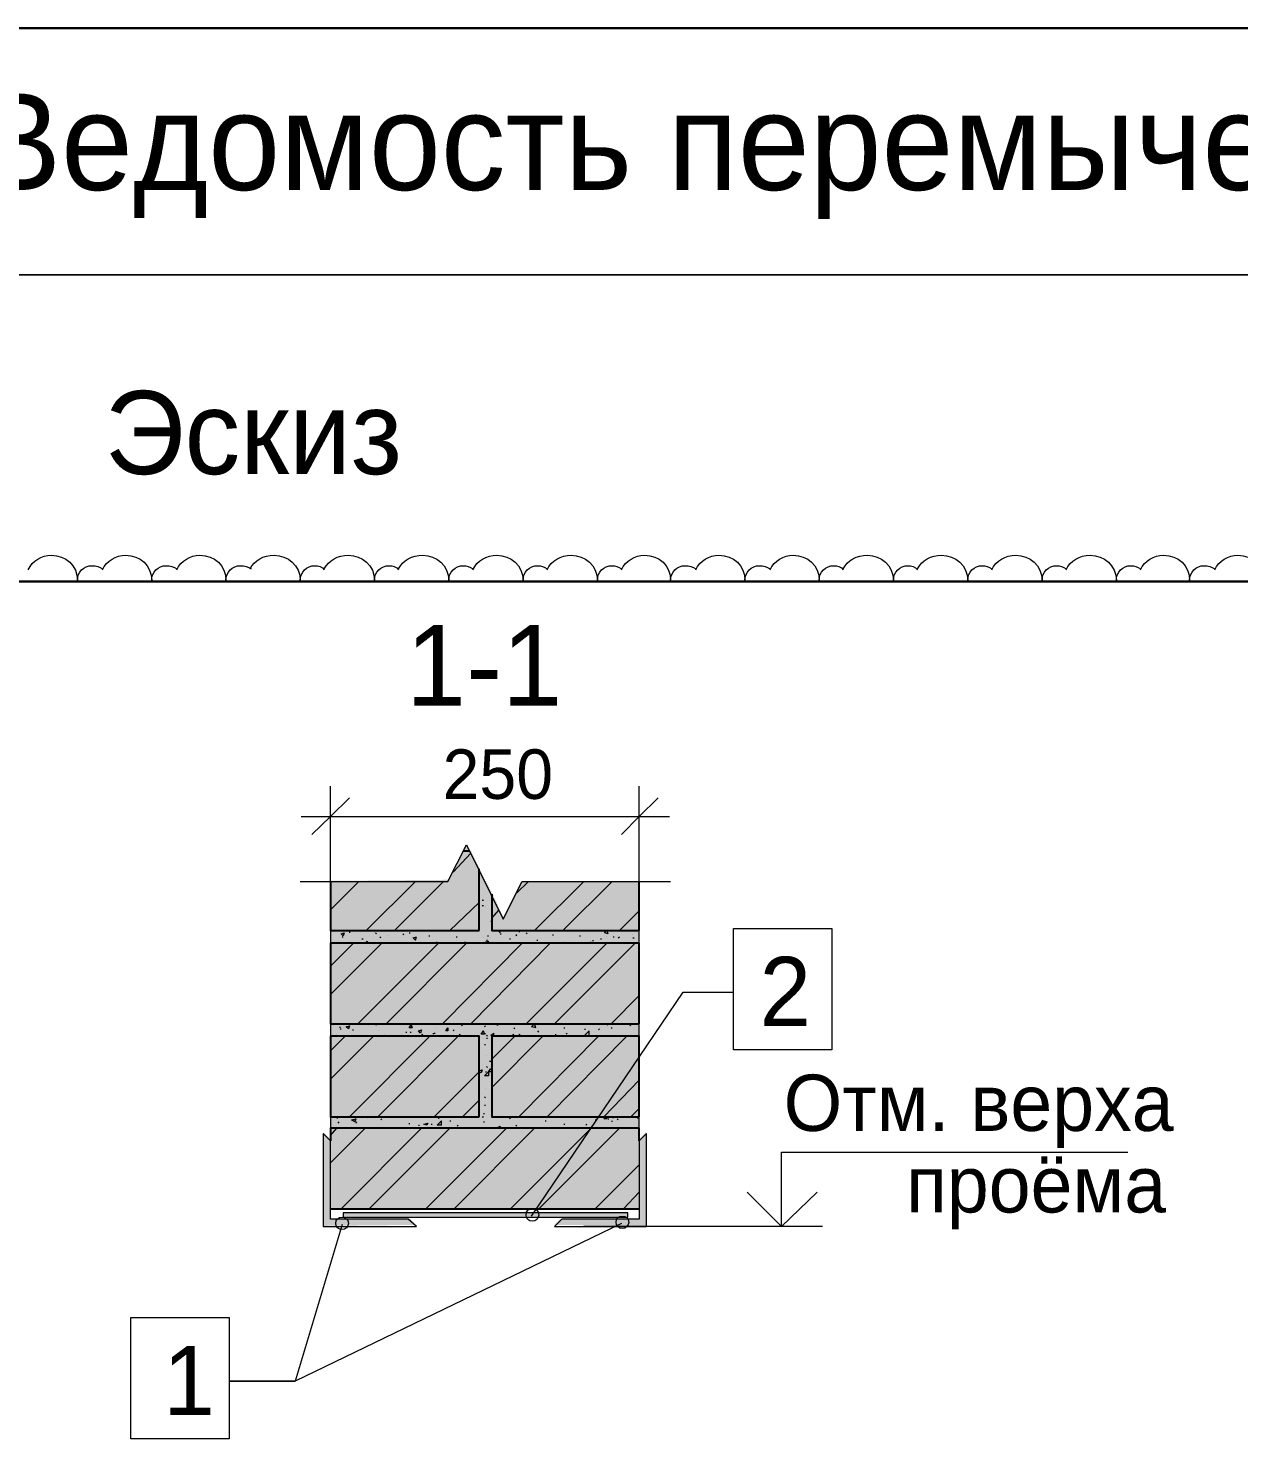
# Model space of a CAD drawing. Header units: millimetres. Extents: x -401725 to 250493, y 305116 to 802890.
# Drawn here: x -375126.12 to -375124.191, y 508965.879 to 508968.127 of the extents above; entities that cross this region are included whole.
import ezdxf

# ---------------------------------------------------------------- set-up
doc = ezdxf.new("R2010")
doc.units = ezdxf.units.MM
doc.layers.add('PDF _Геометрия', color=7, linetype='Continuous', true_color=0x1d1d1d)
doc.layers.add('PDF _Сплошная заливка', color=7, linetype='Continuous', true_color=0xffffff)
doc.layers.add('PDF _Текст', color=7, linetype='Continuous')

msp = doc.modelspace()

# ---------------------------------------------------------------- hatches: boundary and pattern name
at = {"layer": 'PDF _Сплошная заливка', "transparency": 33554559}
h = msp.add_hatch(color=256, dxfattribs=at)
h.paths.add_polyline_path([(-375125.1468679112, 508966.3931289644), (-375125.3818583491, 508966.3931289644), (-375125.3818583491, 508966.5214570758), (-375125.1468679112, 508966.5214570758), (-375125.1468679112, 508966.541456262), (-375125.6385145719, 508966.541456262), (-375125.6385145719, 508966.5214570758), (-375125.4018575352, 508966.5214570758), (-375125.4018575352, 508966.3931289644), (-375125.6385145719, 508966.3931289644), (-375125.6385145719, 508966.374796377), (-375125.1468679112, 508966.374796377)])
h.paths.add_polyline_path([(-375125.4201901226, 508966.8231114676), (-375125.4201901226, 508966.8264446653), (-375125.4218567215, 508966.8264446653), (-375125.4235233203, 508966.8247780665), (-375125.426856518, 508966.8181116711), (-375125.4168569249, 508966.8164450722), (-375125.4168569249, 508966.8197782699), (-375125.4185235237, 508966.8197782699), (-375125.4185235237, 508966.8231114676)])
h.paths.add_polyline_path([(-375125.1468679112, 508966.6897835596), (-375125.3818583491, 508966.6897835596), (-375125.3818583491, 508966.7514477171), (-375125.3835249479, 508966.7514477171), (-375125.3835249479, 508966.7547809148), (-375125.3851915468, 508966.7547809148), (-375125.3851915468, 508966.7581141125), (-375125.3868581456, 508966.7581141125), (-375125.3868581456, 508966.7614473102), (-375125.3885247444, 508966.7614473102), (-375125.3885247444, 508966.7647805079), (-375125.3901913433, 508966.7647805079), (-375125.3901913433, 508966.7681137056), (-375125.3918579422, 508966.7681137056), (-375125.3918579422, 508966.7714469033), (-375125.393524541, 508966.7714469033), (-375125.393524541, 508966.774780101), (-375125.3951911398, 508966.774780101), (-375125.3951911398, 508966.7781132987), (-375125.3968577387, 508966.7781132987), (-375125.3968577387, 508966.7814464964), (-375125.3985243376, 508966.7814464964), (-375125.3985243376, 508966.7847796941), (-375125.4001909364, 508966.7847796941), (-375125.4001909364, 508966.7881128918), (-375125.4018575352, 508966.7881128918), (-375125.4018575352, 508966.6897835596), (-375125.6385145719, 508966.6897835596), (-375125.6385145719, 508966.6697843734), (-375125.1468679112, 508966.6697843734)])
for points in [[(-375125.4018575352, 508966.7914460895), (-375125.4035241341, 508966.7914460895), (-375125.4035241341, 508966.7947792872), (-375125.405190733, 508966.7947792872), (-375125.405190733, 508966.7981124849), (-375125.4068573318, 508966.7981124849), (-375125.4068573318, 508966.8014456826), (-375125.4085239306, 508966.8014456826), (-375125.4085239306, 508966.8047788803), (-375125.4101905295, 508966.8047788803), (-375125.4101905295, 508966.808112078), (-375125.4118571284, 508966.808112078), (-375125.4118571284, 508966.8114452757), (-375125.4135237272, 508966.8114452757), (-375125.4135237272, 508966.8147784734), (-375125.415190326, 508966.8164450722), (-375125.426856518, 508966.8164450722), (-375125.4285231169, 508966.8147784734), (-375125.4501889019, 508966.7714469033), (-375125.4518555008, 508966.7697803045), (-375125.6385145719, 508966.7681137056), (-375125.6385145719, 508966.6897835596), (-375125.4018575352, 508966.6897835596)], [(-375125.3801917502, 508966.7481145194), (-375125.3818583491, 508966.7481145194), (-375125.3818583491, 508966.6897835596), (-375125.1468679112, 508966.6897835596), (-375125.1468679112, 508966.7681137056), (-375125.3335269824, 508966.7681137056), (-375125.3351935812, 508966.7664471067), (-375125.3635257617, 508966.7097827459), (-375125.3635257617, 508966.7131159435), (-375125.3651923605, 508966.7131159435), (-375125.3651923605, 508966.7164491413), (-375125.3668589594, 508966.7164491413), (-375125.3668589594, 508966.7197823389), (-375125.3685255583, 508966.7197823389), (-375125.3685255583, 508966.7231155366), (-375125.3701921571, 508966.7231155366), (-375125.3701921571, 508966.7264487343), (-375125.3718587559, 508966.7264487343), (-375125.3718587559, 508966.7314485309), (-375125.3735253548, 508966.7314485309), (-375125.3735253548, 508966.7347817286), (-375125.3751919537, 508966.7347817286), (-375125.3751919537, 508966.7381149263), (-375125.3768585525, 508966.7381149263), (-375125.3768585525, 508966.741448124), (-375125.3785251513, 508966.741448124), (-375125.3785251513, 508966.7447813217), (-375125.3801917502, 508966.7447813217)]]:
    msp.add_hatch(color=256, dxfattribs=at).paths.add_polyline_path(points)
h = msp.add_hatch(color=7, dxfattribs=at)
h.paths.add_polyline_path([(-375125.6385145719, 508966.3564637897), (-375125.648514165, 508966.3664633828), (-375125.6501807639, 508966.3664633828), (-375125.6501807639, 508966.2181360851), (-375125.5018534663, 508966.219802684), (-375125.5118530593, 508966.2298022771), (-375125.6385145719, 508966.2298022771)])
h.paths.add_polyline_path([(-375125.2818624181, 508966.219802684), (-375125.1352017193, 508966.2181360851), (-375125.1352017193, 508966.3664633828), (-375125.1368683181, 508966.3664633828), (-375125.1468679112, 508966.3564637897), (-375125.1468679112, 508966.2298022771), (-375125.271862825, 508966.2298022771)])

# ---------------------------------------------------------------- linework, layer by layer
at = {"layer": 'PDF _Геометрия', "color": 7, "lineweight": 30}
msp.add_lwpolyline([(-375128.049464279, 508968.1271174084), (-375121.5530619624, 508968.1271174084)], close=True, dxfattribs=at)
at = {"layer": 'PDF _Геометрия', "color": 7, "lineweight": 9}
for points in [[(-375121.5533256003, 508967.7337848211), (-375128.049727917, 508967.7337848211)], [(-375124.9963942106, 508966.6921181544), (-375124.8397339187, 508966.6921181544), (-375124.8397339187, 508966.4987926878), (-375124.9963942106, 508966.4987926878)], [(-375125.616394414, 508966.685451759), (-375125.6180610129, 508966.6804519624), (-375125.6213942106, 508966.6837851601)], [(-375125.3863944479, 508966.6721172727), (-375125.3880610468, 508966.6687840751), (-375125.3913942445, 508966.6704506739)], [(-375125.2063941428, 508966.6887849567), (-375125.2063941428, 508966.6871183578)], [(-375125.1463940411, 508966.5404508773), (-375125.6380407017, 508966.5404508773), (-375125.6380407017, 508966.5204516912), (-375125.4013836651, 508966.5204516912), (-375125.4013836651, 508966.3921235797), (-375125.6380407017, 508966.3921235797), (-375125.6380407017, 508966.3737909924), (-375125.1463940411, 508966.3737909924), (-375125.1463940411, 508966.3921235797), (-375125.3813844789, 508966.3921235797), (-375125.3813844789, 508966.5204516912), (-375125.1463940411, 508966.5204516912)], [(-375125.6080614198, 508966.5371176797), (-375125.6097280186, 508966.5321178831), (-375125.6130612164, 508966.5354510808)], [(-375125.5097278491, 508966.5387842785), (-375125.5080612503, 508966.5337844819), (-375125.5130610468, 508966.5337844819)], [(-375125.4513943463, 508966.5337844819), (-375125.4513943463, 508966.5287846854), (-375125.4547275439, 508966.5287846854)], [(-375125.4930610129, 508966.5304512843), (-375125.4947276118, 508966.5254514877), (-375125.4980608094, 508966.5287846854)], [(-375125.3830612503, 508966.468783736), (-375125.3813946514, 508966.4637839394), (-375125.3863944479, 508966.4637839394)], [(-375125.3863944479, 508966.457117544), (-375125.3930608433, 508966.457117544), (-375125.3863944479, 508966.4637839394)], [(-375125.598060979, 508966.3887836004), (-375125.5997275778, 508966.3837838038), (-375125.6047273744, 508966.3871170015)], [(-375125.4830614198, 508966.382117205), (-375125.4847280186, 508966.3787840072), (-375125.4897278152, 508966.3804506061)], [(-375125.1997277474, 508966.3921184934), (-375125.1980611485, 508966.3887852958), (-375125.2030609451, 508966.3887852958)], [(-375125.6497280865, 508966.2171171371), (-375125.5014007888, 508966.2171171371), (-375125.5147335797, 508966.2287833291), (-375125.6380618945, 508966.2287833291), (-375125.6380618945, 508966.3537782428), (-375125.6497280865, 508966.3654444347)], [(-375125.1347278491, 508966.2171171371), (-375125.1347278491, 508966.3654444347), (-375125.1463940411, 508966.3537782428), (-375125.1463940411, 508966.2287833291), (-375125.2697223559, 508966.2287833291), (-375125.2813885479, 508966.2171171371)], [(-375125.6180610129, 508966.2321182222), (-375125.1647461258, 508966.2321182222), (-375125.1647461258, 508966.2387846176), (-375125.6180610129, 508966.2387846176)], [(-375125.9563941428, 508966.0721179509), (-375125.7997338509, 508966.0721179509), (-375125.7997338509, 508965.8787924843), (-375125.9563941428, 508965.8787924843)], [(-375125.7997236784, 508965.9704503348), (-375125.6947279508, 508965.9704503348)]]:
    msp.add_lwpolyline(points, close=True, dxfattribs=at)
at = {"layer": 'PDF _Геометрия', "color": 7, "lineweight": 30}
msp.add_lwpolyline([(-375121.5530619624, 508967.245451013), (-375128.049464279, 508967.245451013)], dxfattribs=at)
at = {"layer": 'PDF _Геометрия', "color": 7, "lineweight": 9}
for points in [[(-375121.5530619624, 508967.245451013), (-375122.5380218826, 508967.245451013), (-375123.3246565397, 508967.245451013), (-375124.1129577957, 508967.245451013), (-375127.4594882861, 508967.245451013), (-375128.049464279, 508967.245451013)], [(-375125.6380610468, 508966.7354565061), (-375125.6380610468, 508966.870451013), (-375125.6380610468, 508966.9187823797)], [(-375125.1463940411, 508966.7354565061), (-375125.1463940411, 508966.870451013), (-375125.1463940411, 508966.9187823797)], [(-375125.68472751, 508966.870451013), (-375125.0980847149, 508966.870451013)], [(-375125.6863941089, 508966.7671184934), (-375125.4514036711, 508966.7671184934), (-375125.4214048918, 508966.8254494532), (-375125.363073932, 508966.7071209349), (-375125.3330751527, 508966.7671184934)], [(-375125.4263945158, 508966.8154515555), (-375125.4163949226, 508966.8154515555)], [(-375125.4013946853, 508966.7871176797), (-375125.4013946853, 508966.6887883475), (-375125.638051722, 508966.6887883475), (-375125.638051722, 508966.6687891613), (-375125.1464050613, 508966.6687891613), (-375125.1464050613, 508966.6887883475), (-375125.3813954991, 508966.6887883475), (-375125.3813954991, 508966.7471193073)], [(-375125.3330607417, 508966.7671184934), (-375125.096403705, 508966.7671184934)], [(-375125.3963940411, 508966.7371180187), (-375125.3947274422, 508966.7371180187)], [(-375125.3963940411, 508966.7287850245), (-375125.3947274422, 508966.7287850245)], [(-375125.3913942445, 508966.7271184257), (-375125.3913942445, 508966.7271184257)], [(-375125.3830612503, 508966.7037843463), (-375125.3813946514, 508966.7037843463)], [(-375125.628060606, 508966.6687840751), (-375125.628060606, 508966.6704506739)], [(-375125.6247274083, 508966.6871183578), (-375125.6247274083, 508966.6871183578)], [(-375125.6197276118, 508966.6787836681), (-375125.6180610129, 508966.6787836681)], [(-375125.6080614198, 508966.6871183578), (-375125.6080614198, 508966.685451759)], [(-375125.606394821, 508966.6704506739), (-375125.6047282221, 508966.6687840751)], [(-375125.5880605382, 508966.6754504705), (-375125.5863939393, 508966.6754504705)], [(-375125.5830607417, 508966.6687840751), (-375125.5797275439, 508966.6721172727), (-375125.5780609451, 508966.6687840751)], [(-375125.568061352, 508966.685451759), (-375125.568061352, 508966.685451759)], [(-375125.5663947531, 508966.685451759), (-375125.5647281543, 508966.6837851601)], [(-375125.55972751, 508966.6787836681), (-375125.5580609112, 508966.6771170693)], [(-375125.5463938715, 508966.6804519624), (-375125.5463938715, 508966.6804519624)], [(-375125.5230614876, 508966.6837851601), (-375125.5213948888, 508966.6821185613)], [(-375125.5130610468, 508966.685451759), (-375125.5113944479, 508966.685451759)], [(-375125.5030614537, 508966.6737855671), (-375125.5063946514, 508966.6771187647), (-375125.5013948549, 508966.6787853636)], [(-375125.5047272049, 508966.6871183578), (-375125.5047272049, 508966.6871183578)], [(-375125.503060606, 508966.6737838716), (-375125.5013940071, 508966.6787836681)], [(-375125.481394821, 508966.6804519624), (-375125.4797282221, 508966.6804519624)], [(-375125.4697277813, 508966.6704506739), (-375125.4680611824, 508966.6704506739)], [(-375125.4380607077, 508966.6787836681), (-375125.4363941089, 508966.6787836681)], [(-375125.4380607077, 508966.6737838716), (-375125.4380607077, 508966.6737838716)], [(-375125.424727917, 508966.6704506739), (-375125.4230613181, 508966.6704506739)], [(-375125.4113942784, 508966.6887849567), (-375125.4113942784, 508966.6871183578)], [(-375125.3947274422, 508966.6771187647), (-375125.3947274422, 508966.6771187647)], [(-375125.3897276457, 508966.6737838716), (-375125.3880610468, 508966.6737838716)], [(-375125.3880610468, 508966.6804519624), (-375125.3863944479, 508966.6804519624)], [(-375125.3830612503, 508966.6771187647), (-375125.3830612503, 508966.6771187647)], [(-375125.3697276118, 508966.6871183578), (-375125.3680610129, 508966.685451759)], [(-375125.3680610129, 508966.6837851601), (-375125.366394414, 508966.6837851601)], [(-375125.3530607756, 508966.6754504705), (-375125.3513941767, 508966.6754504705)], [(-375125.3413945836, 508966.680450267), (-375125.3430611824, 508966.6821168659), (-375125.3413945836, 508966.6821168659)], [(-375125.3380605382, 508966.6871183578), (-375125.3363939393, 508966.6871183578)], [(-375125.3263943463, 508966.685451759), (-375125.3247277474, 508966.6837851601)], [(-375125.30972751, 508966.6737838716), (-375125.3080609112, 508966.6737838716)], [(-375125.3013945158, 508966.6871183578), (-375125.3013945158, 508966.6887849567)], [(-375125.2847276796, 508966.6821168659), (-375125.2830610807, 508966.6821168659)], [(-375125.2663942445, 508966.6721172727), (-375125.2663942445, 508966.6721172727)], [(-375125.2580612503, 508966.6687840751), (-375125.2563946514, 508966.6687840751)], [(-375125.241394414, 508966.6804519624), (-375125.2397278152, 508966.6804519624)], [(-375125.2247275778, 508966.6704506739), (-375125.223060979, 508966.6704506739)], [(-375125.2197277813, 508966.6721172727), (-375125.2197277813, 508966.6737838716)], [(-375125.2080607417, 508966.6754504705), (-375125.2063941428, 508966.6754504705)], [(-375125.1980611485, 508966.6887849567), (-375125.1963945497, 508966.6837851601), (-375125.2013943463, 508966.685451759), (-375125.1997277474, 508966.6887849567)], [(-375125.1980611485, 508966.6787836681), (-375125.1980611485, 508966.6787836681)], [(-375125.1880607077, 508966.6787836681), (-375125.1863941089, 508966.6787836681)], [(-375125.1813943123, 508966.6687840751), (-375125.1813943123, 508966.6687840751)], [(-375125.1797277135, 508966.6771187647), (-375125.1780611146, 508966.6787853636)], [(-375125.1563944819, 508966.6821168659), (-375125.1563944819, 508966.6821168659)], [(-375125.1563944819, 508966.6771187647), (-375125.154727883, 508966.6771187647)], [(-375125.318061352, 508966.2337848211), (-375125.0764045187, 508966.5904369749)], [(-375125.0763943463, 508966.5904505383), (-375124.9963976014, 508966.5904505383)], [(-375125.6330612503, 508966.5371176797), (-375125.6330612503, 508966.5371176797)], [(-375125.6230608094, 508966.5337844819), (-375125.6230608094, 508966.5354510808)], [(-375125.5763943463, 508966.5404508773), (-375125.5747277474, 508966.5404508773)], [(-375125.5697279508, 508966.5404508773), (-375125.5697279508, 508966.5404508773)], [(-375125.5697279508, 508966.5404508773), (-375125.5647281543, 508966.5387842785), (-375125.5663947531, 508966.5404508773)], [(-375125.4297277135, 508966.5371176797), (-375125.4280611146, 508966.5387842785)], [(-375125.3930608433, 508966.5354510808), (-375125.3913942445, 508966.5371176797)], [(-375125.3730608094, 508966.5387842785), (-375125.3713942106, 508966.5387842785)], [(-375125.3463943801, 508966.5337844819), (-375125.3447277813, 508966.5321178831)], [(-375125.3113949566, 508966.5337844819), (-375125.318061352, 508966.5354510808), (-375125.3130615554, 508966.5404508773)], [(-375125.3113941089, 508966.5337844819), (-375125.3130607077, 508966.5404508773)], [(-375125.2980613181, 508966.5404508773), (-375125.2980613181, 508966.5404508773)], [(-375125.2663942445, 508966.5337844819), (-375125.2647276457, 508966.5337844819)], [(-375125.2247275778, 508966.5387842785), (-375125.2247275778, 508966.5404508773)], [(-375125.1997277474, 508966.5404508773), (-375125.1963945497, 508966.5387842785), (-375125.1963945497, 508966.5404508773)], [(-375125.1913947531, 508966.5337844819), (-375125.1897281543, 508966.5337844819)], [(-375125.1863941089, 508966.5387842785), (-375125.1863941089, 508966.5387842785)], [(-375125.1613942784, 508966.5371176797), (-375125.1597276796, 508966.5387842785)], [(-375125.6297272049, 508966.52211829), (-375125.628060606, 508966.5204516912)], [(-375125.6230608094, 508966.5321178831), (-375125.6213942106, 508966.5321178831)], [(-375125.6030607756, 508966.5304512843), (-375125.6013941767, 508966.5304512843)], [(-375125.55972751, 508966.5287846854), (-375125.55972751, 508966.5287846854)], [(-375125.5530611146, 508966.5204516912), (-375125.5513945158, 508966.52211829)], [(-375125.5180608433, 508966.5271180866), (-375125.5163942445, 508966.5271180866)], [(-375125.5113944479, 508966.5271180866), (-375125.5097278491, 508966.5271180866)], [(-375125.4930610129, 508966.52211829), (-375125.491394414, 508966.5237848889)], [(-375125.4747275778, 508966.5254514877), (-375125.4747275778, 508966.5237848889)], [(-375125.473060979, 508966.5254514877), (-375125.4713943801, 508966.5254514877)], [(-375125.4697277813, 508966.5321178831), (-375125.4697277813, 508966.5321178831)], [(-375125.443061352, 508966.5287846854), (-375125.4413947531, 508966.5304512843)], [(-375125.4330609112, 508966.5237848889), (-375125.4313943123, 508966.52211829)], [(-375125.3930616911, 508966.5237848889), (-375125.3980614876, 508966.5237848889), (-375125.3947282899, 508966.5287846854)], [(-375125.3930608433, 508966.5237848889), (-375125.3947274422, 508966.5287846854)], [(-375125.3930608433, 508966.5254514877), (-375125.3913942445, 508966.5237848889)], [(-375125.3897276457, 508966.52211829), (-375125.3880610468, 508966.5204516912)], [(-375125.3897276457, 508966.5171184934), (-375125.3880610468, 508966.5171184934)], [(-375125.3813946514, 508966.5204516912), (-375125.3830612503, 508966.52211829), (-375125.3780614537, 508966.5254514877)], [(-375125.378060606, 508966.5204516912), (-375125.378060606, 508966.5254514877)], [(-375125.348060979, 508966.52211829), (-375125.3463943801, 508966.5237848889)], [(-375125.3397279847, 508966.5204516912), (-375125.3363947871, 508966.5237848889)], [(-375125.3363939393, 508966.5204516912), (-375125.3363939393, 508966.5237848889)], [(-375125.3080609112, 508966.5271180866), (-375125.3063943123, 508966.5287846854)], [(-375125.279727883, 508966.5237848889), (-375125.279727883, 508966.52211829)], [(-375125.2630610468, 508966.5237848889), (-375125.2613944479, 508966.5254514877)], [(-375125.2330614198, 508966.5321178831), (-375125.2330614198, 508966.5304512843)], [(-375125.2263950244, 508966.5204516912), (-375125.2330614198, 508966.52211829), (-375125.2263950244, 508966.5287846854)], [(-375125.2263941767, 508966.5204516912), (-375125.2263941767, 508966.5287846854)], [(-375125.2113939393, 508966.5304512843), (-375125.2097273405, 508966.5321178831)], [(-375125.3930608433, 508966.507117205), (-375125.3913942445, 508966.507117205)], [(-375125.3897276457, 508966.4904512165), (-375125.3897276457, 508966.4904512165)], [(-375125.4013946853, 508966.4654505383), (-375125.3963948888, 508966.4671171371), (-375125.3980614876, 508966.4621173406), (-375125.4013946853, 508966.4637839394)], [(-375125.3897276457, 508966.4721186291), (-375125.3880610468, 508966.4704520302)], [(-375125.3847278491, 508966.4804516233), (-375125.3830612503, 508966.4804516233)], [(-375125.3913942445, 508966.4637839394), (-375125.3897276457, 508966.4637839394)], [(-375125.3930608433, 508966.4237838716), (-375125.3913942445, 508966.4221172727)], [(-375125.3913942445, 508966.4371183578), (-375125.3913942445, 508966.4371183578)], [(-375125.3930608433, 508966.4104510808), (-375125.3913942445, 508966.4104510808)], [(-375125.628060606, 508966.3904501992), (-375125.6263940071, 508966.3904501992)], [(-375125.6263940071, 508966.3837838038), (-375125.6247274083, 508966.382117205)], [(-375125.598060979, 508966.382117205), (-375125.5963943801, 508966.3837838038)], [(-375125.5797275439, 508966.3921184934), (-375125.5780609451, 508966.3904518946)], [(-375125.5580609112, 508966.3871170015), (-375125.5563943123, 508966.3887836004)], [(-375125.5530611146, 508966.3921184934), (-375125.5530611146, 508966.3921184934)], [(-375125.5530611146, 508966.3921184934), (-375125.5463947192, 508966.3921184934)], [(-375125.5463938715, 508966.3921184934), (-375125.5463938715, 508966.3921184934)], [(-375125.5130610468, 508966.382117205), (-375125.5130610468, 508966.3804506061)], [(-375125.4980608094, 508966.3787840072), (-375125.4963942106, 508966.3787840072)], [(-375125.4780607756, 508966.3804506061), (-375125.4763941767, 508966.3804506061)], [(-375125.4613947871, 508966.3787840072), (-375125.4680611824, 508966.3787840072), (-375125.4613947871, 508966.3854504026)], [(-375125.4663945836, 508966.3904501992), (-375125.4663945836, 508966.3887836004)], [(-375125.4613939393, 508966.3787840072), (-375125.4613939393, 508966.3854504026)], [(-375125.4480611485, 508966.385452098), (-375125.4463945497, 508966.385452098)], [(-375125.4363941089, 508966.3771174084), (-375125.43472751, 508966.3787840072)], [(-375125.3963940411, 508966.3921184934), (-375125.3947274422, 508966.3921184934)], [(-375125.3947274422, 508966.39711829), (-375125.3930608433, 508966.39711829)], [(-375125.3947274422, 508966.3837838038), (-375125.3930608433, 508966.3837838038)], [(-375125.3730608094, 508966.3737842107), (-375125.3747274083, 508966.3737842107), (-375125.3680610129, 508966.3771174084), (-375125.3697276118, 508966.3737842107)], [(-375125.3530607756, 508966.3887852958), (-375125.3513941767, 508966.3904518946)], [(-375125.3430611824, 508966.3787840072), (-375125.3413945836, 508966.3771174084)], [(-375125.2963938715, 508966.385452098), (-375125.2947272726, 508966.385452098)], [(-375125.2663942445, 508966.3921184934), (-375125.2647276457, 508966.3921184934)], [(-375125.2663942445, 508966.3804506061), (-375125.2647276457, 508966.3804506061)], [(-375125.231394821, 508966.3787840072), (-375125.2297282221, 508966.3804506061)], [(-375125.223060979, 508966.3904501992), (-375125.223060979, 508966.3904501992)], [(-375125.2163945836, 508966.3871170015), (-375125.2147279847, 508966.3871170015)], [(-375125.1963945497, 508966.3887852958), (-375125.1947279508, 508966.3887852958)], [(-375125.1913947531, 508966.3921184934), (-375125.1880615554, 508966.3904518946)], [(-375125.1897281543, 508966.3837838038), (-375125.1897281543, 508966.3854504026)], [(-375125.1880607077, 508966.3904501992), (-375125.1880607077, 508966.392116798)], [(-375125.1813943123, 508966.3887852958), (-375125.1797277135, 508966.3871186969)], [(-375125.1497280865, 508966.3904501992), (-375125.1480614876, 508966.3904501992)], [(-375125.1463940411, 508966.3837838038), (-375125.1463940411, 508966.3854504026)], [(-375125.1463940411, 508966.3837838038), (-375125.1463940411, 508966.3837838038)], [(-375125.55972751, 508966.3737842107), (-375125.55972751, 508966.3737842107)], [(-375125.3163947531, 508966.3737842107), (-375125.3163947531, 508966.3737842107)], [(-375125.2963938715, 508966.3754508095), (-375125.2963938715, 508966.3754508095)], [(-375125.2713940411, 508966.3737842107), (-375125.2713940411, 508966.3737842107)], [(-375124.9197272726, 508966.3354507417), (-375124.3680830534, 508966.3354507417)], [(-375124.9197272726, 508966.2171171371), (-375124.9197272726, 508966.3354456555)], [(-375124.8630629118, 508966.2721148992), (-375124.9197272726, 508966.2171171371), (-375124.9747250347, 508966.2721148992)], [(-375125.6197276118, 508966.2204503348), (-375125.69472456, 508965.9704605073)], [(-375125.174727917, 508966.2221186291), (-375125.6947067581, 508965.9704622028)], [(-375124.8547273744, 508966.2171171371), (-375125.2347119122, 508966.2171171371)]]:
    msp.add_lwpolyline(points, dxfattribs=at)
at = {"layer": 'PDF _Геометрия', "color": 1, "lineweight": 9}
for points in [[(-375126.0413974658, 508967.2471193073), (-375126.0413974658, 508967.2454527084)], [(-375125.9230638612, 508967.2471193073), (-375125.9230638612, 508967.2454527084)], [(-375125.8047311043, 508967.2471193073), (-375125.8047311043, 508967.2454527084)], [(-375125.6863974997, 508967.2471176118), (-375125.6863974997, 508967.245451013)], [(-375125.5680647428, 508967.2471176118), (-375125.5680647428, 508967.245451013)], [(-375125.4497311382, 508967.2471176118), (-375125.4497311382, 508967.245451013)], [(-375125.3313975336, 508967.2471193073), (-375125.3313975336, 508967.2454527084)], [(-375125.213063929, 508967.2471193073), (-375125.213063929, 508967.2454527084)], [(-375125.096397771, 508967.2471193073), (-375125.096397771, 508967.2454527084)], [(-375124.9780641664, 508967.2471193073), (-375124.9780641664, 508967.2454527084)], [(-375124.8597305618, 508967.2471193073), (-375124.8597305618, 508967.2454527084)], [(-375124.7413978049, 508967.2471176118), (-375124.7413978049, 508967.245451013)], [(-375124.6230642003, 508967.2471176118), (-375124.6230642003, 508967.245451013)], [(-375124.5047305957, 508967.2471193073), (-375124.5047305957, 508967.2454527084)], [(-375124.3863978388, 508967.2471193073), (-375124.3863978388, 508967.2454527084)], [(-375124.2697308331, 508967.2471193073), (-375124.2697308331, 508967.2454527084)]]:
    msp.add_lwpolyline(points, dxfattribs=at)
at = {"layer": 'PDF _Геометрия', "color": 7, "lineweight": 18}
for points in [[(-375125.6080622675, 508966.9004497923), (-375125.6380610468, 508966.870451013), (-375125.6680598261, 508966.8421188325)], [(-375125.1163952618, 508966.9004497923), (-375125.1463940411, 508966.870451013), (-375125.1747262215, 508966.8421188325)], [(-375125.1463940411, 508966.245451013), (-375125.6380407017, 508966.245451013)]]:
    msp.add_lwpolyline(points, dxfattribs=at)
at = {"layer": 'PDF _Геометрия', "color": 250, "lineweight": 9, "true_color": 0x3b3b3b}
for points in [[(-375125.443061352, 508966.7821178831), (-375125.4147291715, 508966.8121166624)], [(-375125.6380610468, 508966.7221186291), (-375125.5930628779, 508966.767116798)], [(-375125.5813941428, 508966.6887849567), (-375125.5030639968, 508966.7671151026)], [(-375125.5363942784, 508966.6887849567), (-375125.4580641325, 508966.7671151026)], [(-375125.3413945836, 508966.7487842107), (-375125.3230619963, 508966.767116798)], [(-375125.3130607077, 508966.6887849567), (-375125.2347305618, 508966.7671151026)], [(-375125.2680608433, 508966.6887849567), (-375125.1897306974, 508966.7671151026)], [(-375125.4480611485, 508966.6887849567), (-375125.4013963807, 508966.7337831256)], [(-375125.3813946514, 508966.7087841429), (-375125.3697284595, 508966.7221169337)], [(-375125.1780611146, 508966.6887849567), (-375125.1463957365, 508966.7204503348)], [(-375125.6380610468, 508966.632117205), (-375125.6013958721, 508966.6687823797)], [(-375125.6380610468, 508966.5871173406), (-375125.5563977032, 508966.6687806842)], [(-375125.5947277813, 508966.5404508773), (-375125.4663996699, 508966.6687789888)], [(-375125.549727917, 508966.5404508773), (-375125.4213998055, 508966.6687789888)], [(-375125.4597273405, 508966.5404508773), (-375125.3330658279, 508966.6687789888)], [(-375125.4147274761, 508966.5404508773), (-375125.2880659635, 508966.6687789888)], [(-375125.4030612842, 508966.6887849567), (-375125.4013946853, 508966.6887849567)], [(-375125.3263943463, 508966.5404508773), (-375125.1980662348, 508966.6687789888)], [(-375125.2813944819, 508966.5404508773), (-375125.1530663704, 508966.6687789888)], [(-375125.1913947531, 508966.5404508773), (-375125.1463965842, 508966.5854490463)], [(-375125.1463940411, 508966.5404508773), (-375125.1463940411, 508966.5404508773)], [(-375125.6380610468, 508966.4971176118), (-375125.6147286629, 508966.5204499958)], [(-375125.6380610468, 508966.4521177475), (-375125.5697304939, 508966.5204483003)], [(-375125.6080614198, 508966.3921184934), (-375125.4797333084, 508966.5204466049)], [(-375125.5630607077, 508966.3921184934), (-375125.4347325963, 508966.5204466049)], [(-375125.3813946514, 508966.4837848211), (-375125.3447294767, 508966.5204499958)], [(-375125.3813946514, 508966.4387849567), (-375125.2997313078, 508966.5204483003)], [(-375125.3380605382, 508966.3921184934), (-375125.2113990256, 508966.5204466049)], [(-375125.2930606738, 508966.3921184934), (-375125.1663991612, 508966.5204466049)], [(-375125.473060979, 508966.3921184934), (-375125.4013972285, 508966.463782244)], [(-375125.2030609451, 508966.3921184934), (-375125.1463965842, 508966.4504494532)], [(-375125.4280611146, 508966.3921184934), (-375125.401395533, 508966.4187840751)], [(-375125.1597276796, 508966.3921184934), (-375125.1463948888, 508966.4054512843)], [(-375125.6380610468, 508966.3621180187), (-375125.6280614537, 508966.3737842107)], [(-375125.6380610468, 508966.3187847532), (-375125.5830632848, 508966.3737825153)], [(-375125.6213942106, 508966.245451013), (-375125.4930660992, 508966.3737791244)], [(-375125.5763943463, 508966.245451013), (-375125.4480662348, 508966.3737791244)], [(-375125.4863946175, 508966.245451013), (-375125.358066506, 508966.3737791244)], [(-375125.4413947531, 508966.245451013), (-375125.3130666417, 508966.3737791244)], [(-375125.3513941767, 508966.245451013), (-375125.2230660652, 508966.3737791244)], [(-375125.3063943123, 508966.245451013), (-375125.1780662009, 508966.3737791244)], [(-375125.2163945836, 508966.245451013), (-375125.1463974319, 508966.3154481647)], [(-375125.1713938715, 508966.245451013), (-375125.1463948888, 508966.2721165946)]]:
    msp.add_lwpolyline(points, dxfattribs=at)
at = {"layer": 'PDF _Геометрия', "color": 7, "lineweight": 25}
for points in [[(-375125.416394075, 508966.8154515555), (-375125.4263936681, 508966.8154515555)], [(-375125.4013946853, 508966.6887849567), (-375125.4013946853, 508966.7871142888)], [(-375125.6380610468, 508966.7671184934), (-375125.6380610468, 508966.6887883475), (-375125.4014040101, 508966.6887883475)], [(-375125.1463940411, 508966.6887849567), (-375125.1463940411, 508966.7671151026)], [(-375125.3813946514, 508966.7471176118), (-375125.3813946514, 508966.6887866521), (-375125.1464042136, 508966.6887866521)], [(-375125.1463940411, 508966.3537850245), (-375125.1463940411, 508966.3737842107), (-375125.6380407017, 508966.3737842107), (-375125.6380407017, 508966.3537850245)], [(-375125.6380610468, 508966.245451013), (-375125.1464143861, 508966.245451013)]]:
    msp.add_lwpolyline(points, dxfattribs=at)
for points in [[(-375125.1463940411, 508966.5404508773), (-375125.1463940411, 508966.6687789888), (-375125.6380407017, 508966.6687789888), (-375125.6380407017, 508966.5404508773)], [(-375125.4013946853, 508966.3921184934), (-375125.4013946853, 508966.5204466049), (-375125.638051722, 508966.5204466049), (-375125.638051722, 508966.3921184934)], [(-375125.1463940411, 508966.3921184934), (-375125.1463940411, 508966.5204466049), (-375125.3813844789, 508966.5204466049), (-375125.3813844789, 508966.3921184934)]]:
    msp.add_lwpolyline(points, close=True, dxfattribs=at)
at = {"layer": 'PDF _Геометрия', "color": 1, "lineweight": 9}
for points in [[(-375126.1197276118, 508967.2637852958), (-375126.1130612164, 508967.2787846854), (-375126.0980618267, 508967.2871176797), (-375126.0830624371, 508967.2871176797)], [(-375126.0830624371, 508967.2871176797), (-375126.0597300532, 508967.2871176797), (-375126.0413974658, 508967.2704516912), (-375126.0413974658, 508967.2471193073)], [(-375126.0013940071, 508967.2637852958), (-375125.9947276118, 508967.2787846854), (-375125.9797282221, 508967.2871176797), (-375125.9647288325, 508967.2871176797)], [(-375125.9647288325, 508967.2871176797), (-375125.9413964485, 508967.2871176797), (-375125.9230638612, 508967.2704516912), (-375125.9230638612, 508967.2471193073)], [(-375125.8830612503, 508967.2637852958), (-375125.8763948549, 508967.2787846854), (-375125.8613954652, 508967.2871176797), (-375125.8463960756, 508967.2871176797)], [(-375125.8463960756, 508967.2871176797), (-375125.8230636917, 508967.2871176797), (-375125.8047311043, 508967.2704516912), (-375125.8047311043, 508967.2471193073)], [(-375125.7663942445, 508967.2654501992), (-375125.7597278491, 508967.27878299), (-375125.7447284595, 508967.2871159842), (-375125.728062471, 508967.2871159842)], [(-375125.728062471, 508967.2871159842), (-375125.7063966859, 508967.2871159842), (-375125.6863974997, 508967.2704499958), (-375125.6863974997, 508967.2471176118)], [(-375125.6480614876, 508967.2654501992), (-375125.6413950922, 508967.27878299), (-375125.6263957026, 508967.2871159842), (-375125.6097297141, 508967.2871159842)], [(-375125.6097297141, 508967.2871159842), (-375125.588063929, 508967.2871159842), (-375125.5680647428, 508967.2704499958), (-375125.5680647428, 508967.2471176118)], [(-375125.529727883, 508967.2654501992), (-375125.5230614876, 508967.27878299), (-375125.5080620979, 508967.2871159842), (-375125.4913961095, 508967.2871159842)], [(-375125.4913961095, 508967.2871159842), (-375125.4697303244, 508967.2871159842), (-375125.4497311382, 508967.2704499958), (-375125.4497311382, 508967.2471176118)], [(-375125.4113942784, 508967.2637852958), (-375125.404727883, 508967.2787846854), (-375125.3897284933, 508967.2871176797), (-375125.3730625049, 508967.2871176797)], [(-375125.3730625049, 508967.2871176797), (-375125.3513967198, 508967.2871176797), (-375125.3313975336, 508967.2704516912), (-375125.3313975336, 508967.2471193073)], [(-375125.2930606738, 508967.2637852958), (-375125.2863942784, 508967.2787846854), (-375125.2713948888, 508967.2871176797), (-375125.2547289003, 508967.2871176797)], [(-375125.2547289003, 508967.2871176797), (-375125.2330631152, 508967.2871176797), (-375125.213063929, 508967.2704516912), (-375125.213063929, 508967.2471193073)], [(-375125.174727917, 508967.2637852958), (-375125.1680615215, 508967.2787846854), (-375125.1530621319, 508967.2871176797), (-375125.1380627422, 508967.2871176797)], [(-375125.1380627422, 508967.2871176797), (-375125.1147303584, 508967.2871176797), (-375125.096397771, 508967.2704516912), (-375125.096397771, 508967.2471193073)], [(-375125.0563943123, 508967.2637852958), (-375125.049727917, 508967.2787846854), (-375125.0347285273, 508967.2871176797), (-375125.0197291377, 508967.2871176797)], [(-375125.0197291377, 508967.2871176797), (-375124.9963967537, 508967.2871176797), (-375124.9780641664, 508967.2704516912), (-375124.9780641664, 508967.2471193073)], [(-375124.9380607077, 508967.2637852958), (-375124.9313943123, 508967.2787846854), (-375124.9163949226, 508967.2871176797), (-375124.901395533, 508967.2871176797)], [(-375124.901395533, 508967.2871176797), (-375124.8780631491, 508967.2871176797), (-375124.8597305618, 508967.2704516912), (-375124.8597305618, 508967.2471193073)], [(-375124.8213945497, 508967.2654501992), (-375124.8147281543, 508967.27878299), (-375124.7997287646, 508967.2871159842), (-375124.7830627761, 508967.2871159842)], [(-375124.7830627761, 508967.2871159842), (-375124.7613969911, 508967.2871159842), (-375124.7413978049, 508967.2704499958), (-375124.7413978049, 508967.2471176118)], [(-375124.7030609451, 508967.2654501992), (-375124.6963945497, 508967.27878299), (-375124.68139516, 508967.2871159842), (-375124.6647291715, 508967.2871159842)], [(-375124.6647291715, 508967.2871159842), (-375124.6430633865, 508967.2871159842), (-375124.6230642003, 508967.2704499958), (-375124.6230642003, 508967.2471176118)], [(-375124.5847273405, 508967.2637852958), (-375124.5780609451, 508967.2787846854), (-375124.5630615554, 508967.2871176797), (-375124.546395567, 508967.2871176797)], [(-375124.546395567, 508967.2871176797), (-375124.5247297819, 508967.2871176797), (-375124.5047305957, 508967.2704516912), (-375124.5047305957, 508967.2471193073)], [(-375124.4663945836, 508967.2637852958), (-375124.4597281882, 508967.2787846854), (-375124.4447287985, 508967.2871176797), (-375124.42806281, 508967.2871176797)], [(-375124.42806281, 508967.2871176797), (-375124.406397025, 508967.2871176797), (-375124.3863978388, 508967.2704516912), (-375124.3863978388, 508967.2471193073)], [(-375124.348060979, 508967.2637852958), (-375124.3413945836, 508967.2787846854), (-375124.3263951939, 508967.2871176797), (-375124.3113958043, 508967.2871176797)], [(-375124.3113958043, 508967.2871176797), (-375124.2880634204, 508967.2871176797), (-375124.2697308331, 508967.2704516912), (-375124.2697308331, 508967.2471193073)], [(-375124.2297273744, 508967.2637852958), (-375124.223060979, 508967.2787846854), (-375124.2080615893, 508967.2871176797), (-375124.1930621997, 508967.2871176797)], [(-375124.1930621997, 508967.2871176797), (-375124.1697298158, 508967.2871176797), (-375124.1513972285, 508967.2704516912), (-375124.1513972285, 508967.2471193073)], [(-375126.0413974658, 508967.2471193073), (-375126.0413974658, 508967.260452098), (-375126.0313978727, 508967.2704516912), (-375126.0180650819, 508967.2704516912)], [(-375126.0180650819, 508967.2704516912), (-375126.0113986865, 508967.2704516912), (-375126.0063988899, 508967.2687850923), (-375126.0013990934, 508967.2654518946)], [(-375125.9230638612, 508967.2471193073), (-375125.9230638612, 508967.260452098), (-375125.9130642681, 508967.2704516912), (-375125.8997314773, 508967.2704516912)], [(-375125.8997314773, 508967.2704516912), (-375125.8930650819, 508967.2704516912), (-375125.8880652853, 508967.2687850923), (-375125.8830654888, 508967.2654518946)], [(-375125.8047311043, 508967.2471193073), (-375125.8047311043, 508967.260452098), (-375125.7947315112, 508967.2704516912), (-375125.7813987204, 508967.2704516912)], [(-375125.7813987204, 508967.2704516912), (-375125.774732325, 508967.2704516912), (-375125.7697325285, 508967.2687850923), (-375125.7647327319, 508967.2654518946)], [(-375125.6863974997, 508967.2471176118), (-375125.6863974997, 508967.2604504026), (-375125.6763979066, 508967.2704499958), (-375125.6630651158, 508967.2704499958)], [(-375125.6630651158, 508967.2704499958), (-375125.6580653193, 508967.2704499958), (-375125.6513989239, 508967.2687833969), (-375125.6480657262, 508967.2637836004)], [(-375125.5680647428, 508967.2471176118), (-375125.5680647428, 508967.2604504026), (-375125.5580651497, 508967.2704499958), (-375125.5447323589, 508967.2704499958)], [(-375125.5447323589, 508967.2704499958), (-375125.5397325624, 508967.2704499958), (-375125.533066167, 508967.2687833969), (-375125.5297329693, 508967.2637836004)], [(-375125.4497311382, 508967.2471176118), (-375125.4497311382, 508967.2604504026), (-375125.4397315451, 508967.2704499958), (-375125.4263987544, 508967.2704499958)], [(-375125.4263987544, 508967.2704499958), (-375125.4213989578, 508967.2704499958), (-375125.4163991612, 508967.2687833969), (-375125.4113993647, 508967.2654501992)], [(-375125.3313975336, 508967.2471193073), (-375125.3313975336, 508967.260452098), (-375125.3213979405, 508967.2704516912), (-375125.3080651497, 508967.2704516912)], [(-375125.3080651497, 508967.2704516912), (-375125.3030653532, 508967.2704516912), (-375125.2980655566, 508967.2687850923), (-375125.2930657601, 508967.2654518946)], [(-375125.213063929, 508967.2471193073), (-375125.213063929, 508967.260452098), (-375125.2030643359, 508967.2704516912), (-375125.1897315451, 508967.2704516912)], [(-375125.1897315451, 508967.2704516912), (-375125.1847317486, 508967.2704516912), (-375125.179731952, 508967.2687850923), (-375125.1747321555, 508967.2654518946)], [(-375125.096397771, 508967.2471193073), (-375125.096397771, 508967.260452098), (-375125.0863981779, 508967.2704516912), (-375125.0730653871, 508967.2704516912)], [(-375125.0730653871, 508967.2704516912), (-375125.0663989917, 508967.2704516912), (-375125.0613991951, 508967.2687850923), (-375125.0563993986, 508967.2654518946)], [(-375124.9780641664, 508967.2471193073), (-375124.9780641664, 508967.260452098), (-375124.9680645733, 508967.2704516912), (-375124.9547317825, 508967.2704516912)], [(-375124.9547317825, 508967.2704516912), (-375124.9480653871, 508967.2704516912), (-375124.9430655905, 508967.2687850923), (-375124.938065794, 508967.2654518946)], [(-375124.8597305618, 508967.2471193073), (-375124.8597305618, 508967.260452098), (-375124.8497309687, 508967.2704516912), (-375124.8363981779, 508967.2704516912)], [(-375124.8363981779, 508967.2704516912), (-375124.8313983813, 508967.2704516912), (-375124.8247319859, 508967.2687850923), (-375124.8213987882, 508967.2637852958)], [(-375124.7413978049, 508967.2471176118), (-375124.7413978049, 508967.2604504026), (-375124.7313982118, 508967.2704499958), (-375124.718065421, 508967.2704499958)], [(-375124.718065421, 508967.2704499958), (-375124.7130656245, 508967.2704499958), (-375124.7063992291, 508967.2687833969), (-375124.7030660313, 508967.2637836004)], [(-375124.6230642003, 508967.2471176118), (-375124.6230642003, 508967.2604504026), (-375124.6130646072, 508967.2704499958), (-375124.5997318164, 508967.2704499958)], [(-375124.5997318164, 508967.2704499958), (-375124.5947320198, 508967.2704499958), (-375124.5897322233, 508967.2687833969), (-375124.5847324267, 508967.2654501992)], [(-375124.5047305957, 508967.2471193073), (-375124.5047305957, 508967.260452098), (-375124.4947310026, 508967.2704516912), (-375124.4813982118, 508967.2704516912)], [(-375124.4813982118, 508967.2704516912), (-375124.4763984152, 508967.2704516912), (-375124.4713986187, 508967.2687850923), (-375124.4663988221, 508967.2654518946)], [(-375124.3863978388, 508967.2471193073), (-375124.3863978388, 508967.260452098), (-375124.3763982457, 508967.2704516912), (-375124.3630654549, 508967.2704516912)], [(-375124.3630654549, 508967.2704516912), (-375124.3580656584, 508967.2704516912), (-375124.3530658618, 508967.2687850923), (-375124.3480660652, 508967.2654518946)], [(-375124.2697308331, 508967.2471193073), (-375124.2697308331, 508967.260452098), (-375124.2597312399, 508967.2704516912), (-375124.2463984492, 508967.2704516912)], [(-375124.2463984492, 508967.2704516912), (-375124.2397320538, 508967.2704516912), (-375124.2347322572, 508967.2687850923), (-375124.2297324606, 508967.2654518946)], [(-375126.0413974658, 508967.2454527084), (-375126.0413974658, 508967.2471193073), (-375126.0413974658, 508967.2471193073), (-375126.0413974658, 508967.2471193073)], [(-375125.9230638612, 508967.2454527084), (-375125.9230638612, 508967.2471193073), (-375125.9230638612, 508967.2471193073), (-375125.9230638612, 508967.2471193073)], [(-375125.8047311043, 508967.2454527084), (-375125.8047311043, 508967.2471193073), (-375125.8047311043, 508967.2471193073), (-375125.8047311043, 508967.2471193073)], [(-375125.6863974997, 508967.245451013), (-375125.6863974997, 508967.2471176118), (-375125.6863974997, 508967.2471176118), (-375125.6863974997, 508967.2471176118)], [(-375125.5680647428, 508967.245451013), (-375125.5680647428, 508967.2471176118), (-375125.5680647428, 508967.2471176118), (-375125.5680647428, 508967.2471176118)], [(-375125.4497311382, 508967.245451013), (-375125.4497311382, 508967.2471176118), (-375125.4497311382, 508967.2471176118), (-375125.4497311382, 508967.2471176118)], [(-375125.3313975336, 508967.2454527084), (-375125.3313975336, 508967.2471193073), (-375125.3313975336, 508967.2471193073), (-375125.3313975336, 508967.2471193073)], [(-375125.213063929, 508967.2454527084), (-375125.213063929, 508967.2471193073), (-375125.213063929, 508967.2471193073), (-375125.213063929, 508967.2471193073)], [(-375125.096397771, 508967.2454527084), (-375125.096397771, 508967.2471193073), (-375125.096397771, 508967.2471193073), (-375125.096397771, 508967.2471193073)], [(-375124.9780641664, 508967.2454527084), (-375124.9780641664, 508967.2471193073), (-375124.9780641664, 508967.2471193073), (-375124.9780641664, 508967.2471193073)], [(-375124.8597305618, 508967.2454527084), (-375124.8597305618, 508967.2471193073), (-375124.8597305618, 508967.2471193073), (-375124.8597305618, 508967.2471193073)], [(-375124.7413978049, 508967.245451013), (-375124.7413978049, 508967.2471176118), (-375124.7413978049, 508967.2471176118), (-375124.7413978049, 508967.2471176118)], [(-375124.6230642003, 508967.245451013), (-375124.6230642003, 508967.2471176118), (-375124.6230642003, 508967.2471176118), (-375124.6230642003, 508967.2471176118)], [(-375124.5047305957, 508967.2454527084), (-375124.5047305957, 508967.2471193073), (-375124.5047305957, 508967.2471193073), (-375124.5047305957, 508967.2471193073)], [(-375124.3863978388, 508967.2454527084), (-375124.3863978388, 508967.2471193073), (-375124.3863978388, 508967.2471193073), (-375124.3863978388, 508967.2471193073)], [(-375124.2697308331, 508967.2454527084), (-375124.2697308331, 508967.2471193073), (-375124.2697308331, 508967.2471193073), (-375124.2697308331, 508967.2471193073)]]:
    msp.add_open_spline(points, degree=3, dxfattribs=at)
at = {"layer": 'PDF _Геометрия', "color": 7, "lineweight": 5}
for points in [[(-375125.3263934985, 508966.2354514199), (-375125.3263934985, 508966.2421178153), (-375125.3230603008, 508966.245451013), (-375125.3163939054, 508966.245451013)], [(-375125.3163939054, 508966.245451013), (-375125.3113941089, 508966.245451013), (-375125.3063943123, 508966.2421178153), (-375125.3063943123, 508966.2354514199)], [(-375125.6297272049, 508966.2221186291), (-375125.6297272049, 508966.2287850245), (-375125.6263940071, 508966.2321182222), (-375125.6197276118, 508966.2321182222)], [(-375125.6197276118, 508966.212119036), (-375125.6263940071, 508966.212119036), (-375125.6297272049, 508966.2171188325), (-375125.6297272049, 508966.2221186291)], [(-375125.6197276118, 508966.2321182222), (-375125.6147278152, 508966.2321182222), (-375125.6097280186, 508966.2287850245), (-375125.6097280186, 508966.2221186291)], [(-375125.6097280186, 508966.2221186291), (-375125.6097280186, 508966.2171188325), (-375125.6147278152, 508966.212119036), (-375125.6197276118, 508966.212119036)], [(-375125.3163939054, 508966.2254518268), (-375125.3230603008, 508966.2254518268), (-375125.3263934985, 508966.2304516233), (-375125.3263934985, 508966.2354514199)], [(-375125.3063943123, 508966.2354514199), (-375125.3063943123, 508966.2304516233), (-375125.3113941089, 508966.2254518268), (-375125.3163939054, 508966.2254518268)], [(-375125.1830600635, 508966.2237835325), (-375125.1830600635, 508966.2304499279), (-375125.1797268658, 508966.2337831256), (-375125.1730604704, 508966.2337831256)], [(-375125.1730604704, 508966.2137839394), (-375125.1797268658, 508966.2137839394), (-375125.1830600635, 508966.218783736), (-375125.1830600635, 508966.2237835325)], [(-375125.1730604704, 508966.2337831256), (-375125.1680606738, 508966.2337831256), (-375125.1630608772, 508966.2304499279), (-375125.1630608772, 508966.2237835325)], [(-375125.1630608772, 508966.2237835325), (-375125.1630608772, 508966.218783736), (-375125.1680606738, 508966.2137839394), (-375125.1730604704, 508966.2137839394)]]:
    msp.add_open_spline(points, degree=3, dxfattribs=at)
at = {"layer": 'PDF _Геометрия', "color": 7, "lineweight": 9}
for points in [[(-375125.3263934985, 508966.2354514199), (-375125.3263934985, 508966.2421178153), (-375125.3230603008, 508966.245451013), (-375125.3163939054, 508966.245451013)], [(-375125.3163939054, 508966.245451013), (-375125.3113941089, 508966.245451013), (-375125.3063943123, 508966.2421178153), (-375125.3063943123, 508966.2354514199)], [(-375125.6297272049, 508966.2221186291), (-375125.6297272049, 508966.2287850245), (-375125.6263940071, 508966.2321182222), (-375125.6197276118, 508966.2321182222)], [(-375125.6197276118, 508966.212119036), (-375125.6263940071, 508966.212119036), (-375125.6297272049, 508966.2171188325), (-375125.6297272049, 508966.2221186291)], [(-375125.6197276118, 508966.2321182222), (-375125.6147278152, 508966.2321182222), (-375125.6097280186, 508966.2287850245), (-375125.6097280186, 508966.2221186291)], [(-375125.6097280186, 508966.2221186291), (-375125.6097280186, 508966.2171188325), (-375125.6147278152, 508966.212119036), (-375125.6197276118, 508966.212119036)], [(-375125.3163939054, 508966.2254518268), (-375125.3230603008, 508966.2254518268), (-375125.3263934985, 508966.2304516233), (-375125.3263934985, 508966.2354514199)], [(-375125.3063943123, 508966.2354514199), (-375125.3063943123, 508966.2304516233), (-375125.3113941089, 508966.2254518268), (-375125.3163939054, 508966.2254518268)], [(-375125.1830600635, 508966.2237835325), (-375125.1830600635, 508966.2304499279), (-375125.1797268658, 508966.2337831256), (-375125.1730604704, 508966.2337831256)], [(-375125.1730604704, 508966.2137839394), (-375125.1797268658, 508966.2137839394), (-375125.1830600635, 508966.218783736), (-375125.1830600635, 508966.2237835325)], [(-375125.1730604704, 508966.2337831256), (-375125.1680606738, 508966.2337831256), (-375125.1630608772, 508966.2304499279), (-375125.1630608772, 508966.2237835325)], [(-375125.1630608772, 508966.2237835325), (-375125.1630608772, 508966.218783736), (-375125.1680606738, 508966.2137839394), (-375125.1730604704, 508966.2137839394)]]:
    msp.add_open_spline(points, degree=3, dxfattribs=at)
at = {"layer": 'PDF _Сплошная заливка', "lineweight": 5, "transparency": 33554559}
for points in [[(-375125.6385145719, 508966.6697843734), (-375125.6385145719, 508966.541456262), (-375125.1468679112, 508966.6697843734), (-375125.1468679112, 508966.541456262)], [(-375125.6385145719, 508966.5214570758), (-375125.6385145719, 508966.3931289644), (-375125.4018575352, 508966.5214570758), (-375125.4018575352, 508966.3931289644)], [(-375125.3818583491, 508966.5214570758), (-375125.3818583491, 508966.3931289644), (-375125.1468679112, 508966.5214570758), (-375125.1468679112, 508966.3931289644)], [(-375125.6385145719, 508966.374796377), (-375125.6385145719, 508966.2464682656), (-375125.1468679112, 508966.374796377), (-375125.1468679112, 508966.2464682656)]]:
    msp.add_solid(points, dxfattribs=at)
at = {"layer": 'PDF _Сплошная заливка', "color": 7, "lineweight": 5, "transparency": 33554559}
msp.add_solid([(-375125.6185153857, 508966.2398018702), (-375125.6185153857, 508966.2331354748), (-375125.1652004986, 508966.2398018702), (-375125.1652004986, 508966.2331354748)], dxfattribs=at)

# ---------------------------------------------------------------- texts
at = {"layer": 'PDF _Текст', "attachment_point": 4, "style": ''}
for s, insert, char_height in [('Ведомость перемычек подвала', (-375126.2047317825, 508967.9230319524), 0.1539211976859305), ('Эскиз', (-375125.998065048, 508967.4817282754), 0.132496310191022), ('1-1', (-375125.5180650819, 508967.1117314628), 0.1287979647103283), ('250', (-375125.4597315791, 508966.937624441), 0.07890921230945322), ('2', (-375124.9547317825, 508966.591760251), 0.1103358192162381), ('Отм. верха', (-375124.9163983135, 508966.4008143078), 0.08970615412626001), ('проёма', (-375124.7214028572, 508966.2708145112), 0.08970615412626001), ('1', (-375125.9047321216, 508965.9717600475), 0.1103358192162381)]:
    msp.add_mtext(s, dxfattribs=dict(at, insert=insert, char_height=char_height))

doc.saveas('drawing.dxf')
